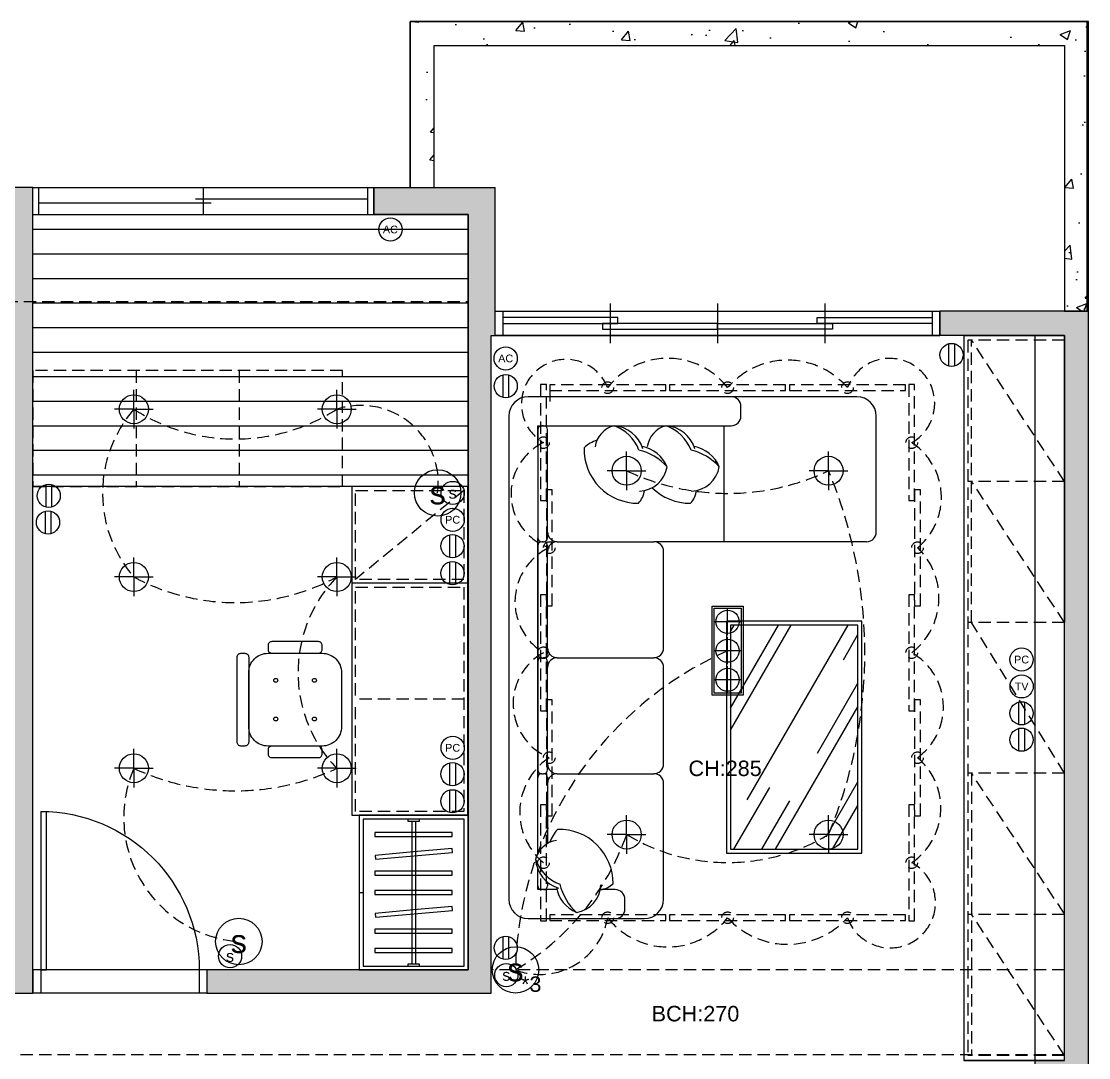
# Model space of a CAD drawing. Header units: millimetres. Extents: x 415 to 6095, y -1431 to 2703.
# Drawn here: x 2911 to 3463, y 168 to 704 of the extents above; entities that cross this region are included whole.
import ezdxf
from ezdxf.enums import TextEntityAlignment as Align

# ---------------------------------------------------------------- set-up
doc = ezdxf.new("R2010")
doc.units = ezdxf.units.MM
doc.linetypes.add('HIDDEN', pattern=[9.525, 6.35, -3.175])
for name, color, linetype in [('02-結構樑', 251, 'HIDDEN'), ('03-結構牆', 8, 'Continuous'), ('04-門線', 94, 'Continuous'), ('05-窗線', 150, 'Continuous'), ('06-傢俱', 6, 'Continuous'), ('11-填充', 8, 'Continuous'), ('12-天花板', 120, 'Continuous'), ('13-線', 40, 'Continuous'), ('14-燈具', 40, 'Continuous')]:
    doc.layers.add(name, color=color, linetype=linetype)
doc.styles.get("Standard").update_dxf_attribs({"font": 'arial.ttf'})

# ---------------------------------------------------------------- blocks, each defined once
blk = doc.blocks.new('電視櫃')
at = {"layer": '06-傢俱'}
for p, q in [((-52, 0), (-52, -375)), ((-52, 0), (0, 0)), ((-15.2, -375), (-15.2, 0)), ((0, 0), (0, -2.5)), ((0, -2.5), (0, -39)), ((0, -2.5), (0, -75.5)), ((0, -75.5), (0, -148.5)), ((0, -226.2), (0, -148.5)), ((0, -299.2), (0, -226.2)), ((0, -372.2), (0, -299.2)), ((-52, -375), (0, -375)), ((0, -375), (-52, -375)), ((0, -375), (0, -372.2))]:
    blk.add_line(p, q, dxfattribs=at)
at = {"layer": '06-傢俱', "linetype": 'HIDDEN'}
for p, q in [((0, -2.5), (-50, -2.5)), ((-50, -2.5), (-50, -372.5)), ((-48, -148.5), (-48, -2.5)), ((0, -75.5), (-48, -2.5)), ((0, -75.5), (-50, -75.5)), ((0, -148.5), (-48, -75.5)), ((0, -148.5), (-50, -148.5)), ((0, -226.5), (-48, -148.5)), ((0, -226.5), (-50, -226.5)), ((-48, -226.5), (-48, -372.5)), ((0, -299.2), (-48, -226.5)), ((0, -299.5), (-50, -299.5)), ((0, -372.5), (-48, -299.5)), ((-48, -372.5), (-50, -372.5)), ((0, -372.5), (-48, -372.5))]:
    blk.add_line(p, q, dxfattribs=at)
blk = doc.blocks.new('窗230')
at = {"layer": '05-窗線'}
for p, q in [((4, 12.5), (4, 0)), ((226, 12.5), (226, 0)), ((230, 12.5), (230, 0)), ((0, 0), (230, 0))]:
    blk.add_line(p, q, dxfattribs=at)
at = {"layer": '05-窗線', "color": 4}
for p, q in [((59.5, 16.5), (59.5, -4)), ((115, 16.5), (115, -4)), ((170.5, 16.5), (170.5, -4))]:
    blk.add_line(p, q, dxfattribs=at)
at = {"layer": '05-窗線'}
blk.add_lwpolyline([(0, 12.5), (230, 12.5), (230, 0), (0, 0)], close=True, dxfattribs=at)
at = {"layer": '05-窗線', "color": 4}
for points in [[(4, 6.25), (63.5, 6.25), (63.5, 9.25), (4, 9.25), (4, 6.25)], [(55.5, 3.25), (115, 3.25), (115, 6.25), (55.5, 6.25), (55.5, 3.25)], [(174.5, 3.25), (115, 3.25), (115, 6.25), (174.5, 6.25), (174.5, 3.25)], [(226, 6.25), (166.5, 6.25), (166.5, 9.25), (226, 9.25), (226, 6.25)]]:
    blk.add_lwpolyline(points, dxfattribs=at)
blk = doc.blocks.new('沙發')
at = {"layer": '06-傢俱'}
h = blk.add_hatch(dxfattribs=at)
h.set_pattern_fill('AR-RROOF', color=256, scale=1.5, angle=60)
h.set_pattern_definition([(60, (104.53, -118.116), (8.914, 91.64), [571.5, -76.2, 190.5, -38.1]), (60, (113.37, -64.707), (-62.934, -7.659), [114.3, -12.573, 228.6, -28.575]), (60, (86.009, -85.426), (76.953, 184.3405), [304.8, -53.34, 152.4, -38.1])])
h.paths.add_polyline_path([(170.53, -118.12), (104.53, -118.12), (104.53, -234.13), (170.53, -234.13)])
for p, q in [((170, 0), (0, 0)), ((110, -10), (110, -5)), ((-10, -10), (-10, -260)), ((180, -70), (180, -10)), ((5, -15), (105, -15)), ((5, -25.52), (5, -15)), ((8, -15), (7, -15)), ((97.25, -15), (105, -15)), ((101.13, -15), (101.13, -75)), ((5, -17), (5, -73)), ((10, -70), (10, -17)), ((96.84, -32.73), (96.84, -34.24)), ((5, -60.77), (5, -73)), ((10, -73), (10, -65.81)), ((5, -236.16), (5, -73)), ((5, -77), (5, -133)), ((8, -75), (7, -75)), ((7, -75), (8, -75)), ((10, -133), (10, -77)), ((15, -75), (65, -75)), ((175, -75), (65, -75)), ((70, -130), (70, -80)), ((70, -124.79), (70, -120.26)), ((5, -137), (5, -193)), ((7, -135), (8, -135)), ((7, -135), (8, -135)), ((10, -193), (10, -137)), ((15, -135), (65, -135)), ((70, -190), (70, -140)), ((5, -236.16), (5, -197)), ((7, -195), (8, -195)), ((10, -197), (10, -231.13)), ((15, -195), (65, -195)), ((70, -260), (70, -200)), ((5, -253), (5, -244.48)), ((5, -255), (5, -244.48)), ((10, -251.18), (10, -253)), ((14.83, -255), (5, -255)), ((8, -255), (7, -255)), ((45, -255), (37.25, -255)), ((50, -265), (50, -260)), ((0, -270), (60, -270))]:
    blk.add_line(p, q, dxfattribs=at)
for points in [[(102.53, -236.13), (172.53, -236.13), (172.53, -116.12), (102.53, -116.12)], [(104.53, -234.13), (170.53, -234.13), (170.53, -118.12), (104.53, -118.12)]]:
    blk.add_lwpolyline(points, close=True, dxfattribs=at)
for centre, radius, start, end in [((0, -10), 10, 90, 180), ((105, -5), 5, 0, 90), ((170, -10), 10, 0, 90), ((105, -10), 5, 270, 0), ((7, -17), 2, 90, 180), ((8, -17), 2, 0, 90), ((47.56, -27.65), 13.04, 104.1064, 172.232), ((43.03, -31.97), 17.03, 17.2714, 85.4668), ((36.73, -35.72), 22.09, 21.5683, 69.7406), ((74.49, -27.65), 13.04, 104.1064, 172.232), ((69.97, -31.97), 17.03, 17.2714, 85.4668), ((63.67, -35.72), 22.09, 21.5683, 69.7406), ((56.71, -27.29), 27.81, 178.285, 270.5789), ((40.24, -37.99), 16.17, 106.7793, 134.4945), ((55.64, -43.2), 17.69, 23.3152, 79.3613), ((82.57, -43.2), 17.69, 23.3152, 79.3613), ((50.36, -56.09), 29.31, 42.7368, 76.3508), ((77.29, -56.09), 29.31, 42.7368, 76.3508), ((57.02, -33.74), 15.07, 272.0672, 350.6072), ((83.95, -33.74), 15.07, 272.0672, 350.6072), ((48.83, -47.25), 11.32, 316.1116, 353.7097), ((83.64, -27.29), 27.81, 225.2883, 270.5789), ((75.77, -47.25), 11.32, 316.1116, 353.7097), ((15, -70), 5, 180, 270), ((175, -70), 5, 270, 0), ((7, -73), 2, 180, 270), ((7, -77), 2, 90, 180), ((8, -73), 2, 270, 0), ((8, -77), 2, 0, 90), ((15, -80), 5, 90, 180), ((65, -80), 5, 0, 90), ((15, -130), 5, 180, 270), ((65, -130), 5, 270, 0), ((7, -133), 2, 180, 270), ((7, -137), 2, 90, 180), ((8, -133), 2, 270, 0), ((8, -137), 2, 0, 90), ((15, -140), 5, 90, 180), ((65, -140), 5, 0, 90), ((7, -193), 2, 180, 270), ((8, -193), 2, 270, 0), ((15, -190), 5, 180, 270), ((65, -190), 5, 270, 0), ((7, -197), 2, 90, 180), ((8, -197), 2, 0, 90), ((15, -200), 5, 90, 180), ((65, -200), 5, 0, 90), ((26.75, -235.17), 16.17, 135.5055, 163.2207), ((16.05, -251.64), 27.81, 359.4211, 91.715), ((16.4, -242.49), 13.04, 97.768, 165.8936), ((24.48, -231.66), 22.09, 200.2594, 248.4317), ((20.73, -237.96), 17.03, 184.5332, 252.7286), ((7, -253), 2, 180, 270), ((8, -253), 2, 270, 0), ((31.96, -250.57), 17.69, 190.6387, 246.6848), ((44.85, -245.29), 29.31, 193.6492, 227.2632), ((22.49, -251.95), 15.07, 279.3928, 357.9328), ((36.01, -243.76), 11.32, 276.2903, 313.8884), ((45, -260), 5, 0, 90), ((0, -260), 10, 180, 270), ((60, -260), 10, 270, 0), ((45, -265), 5, 270, 0)]:
    blk.add_arc(centre, radius, start, end, dxfattribs=at)
blk = doc.blocks.new('*U57')
at = {"layer": '14-燈具'}
blk.add_line((0, -5), (0, 5), dxfattribs=at)
blk = doc.blocks.new('*U58')
at = {"layer": '14-燈具', "color": 0, "linetype": 'ByBlock', "lineweight": -2, "transparency": 16777216}
blk.add_blockref('*U57', (3428.22, 265.68), dxfattribs=at)
for p, rotation in [((3423.22, 260.68), 90), ((3428.22, 255.68), 180), ((3433.22, 260.68), 270)]:
    blk.add_blockref('*U57', p, dxfattribs=dict(at, rotation=rotation))
blk = doc.blocks.new('燈_崁燈直徑15')
at = {"layer": '14-燈具'}
blk.add_circle((0, 0), 7.5, dxfattribs=at)
blk.add_blockref('*U58', (-3428.22, -260.68), dxfattribs=at)
blk = doc.blocks.new('燈_t5燈管2尺')
at = {"layer": '14-燈具', "linetype": 'HIDDEN'}
blk.add_lwpolyline([(-30, -1.5), (30, -1.5), (30, 1.5), (-30, 1.5)], close=True, dxfattribs=at)
blk.add_circle((0, 0), 3, dxfattribs=at)
blk = doc.blocks.new('開關')
at = {"layer": '13-線'}
blk.add_circle((0, 0), 12, dxfattribs=at)
blk.add_text('s', height=12, dxfattribs=at).set_placement((0, 0), align=Align.MIDDLE)
blk = doc.blocks.new('門_右')
at = {"layer": '04-門線'}
for p, q in [((-90, 12), (0, 12)), ((-90, 12), (-90, 0)), ((-86, 12), (-86, 0)), ((-4, 12), (-4, 0)), ((0, 12), (0, 0)), ((-90, 0), (0, 0))]:
    blk.add_line(p, q, dxfattribs=at)
blk.add_lwpolyline([(-4, 94), (-4, 12), (-7, 12), (-7, 93.95)], dxfattribs=at)
blk.add_arc((-4, 12), 82, 90, 180, dxfattribs=at)
blk = doc.blocks.new('燈_LEDAR111方形崁燈')
at = {"layer": '14-燈具'}
for p, q in [((0, 22), (0, 8)), ((-7, 15), (7, 15)), ((0, 7), (0, -7)), ((-7, 0), (7, 0)), ((0, -8), (0, -22)), ((-7, -15), (7, -15))]:
    blk.add_line(p, q, dxfattribs=at)
for points in [[(-8, 23), (8, 23), (8, -23), (-8, -23)], [(-7, 22), (7, 22), (7, -22), (-7, -22)]]:
    blk.add_lwpolyline(points, close=True, dxfattribs=at)
for centre in [(0, 15), (0, 0), (0, -15)]:
    blk.add_circle(centre, 6, dxfattribs=at)
blk = doc.blocks.new('插座')
at = {"layer": '13-線'}
for p, q in [((-3, 11.6), (-3, -11.6)), ((3, 11.6), (3, -11.6))]:
    blk.add_line(p, q, dxfattribs=at)
blk.add_circle((0, 0), 12, dxfattribs=at)
blk = doc.blocks.new('線_電視出線')
at = {"layer": '13-線'}
blk.add_circle((0, 0), 12, dxfattribs=at)
blk.add_text('TV', height=8, dxfattribs=at).set_placement((0, 0), align=Align.MIDDLE)
blk = doc.blocks.new('線_網路出線')
at = {"layer": '13-線'}
blk.add_circle((0, 0), 12, dxfattribs=at)
blk.add_text('PC', height=8, dxfattribs=at).set_placement((0, 0), align=Align.MIDDLE)
blk = doc.blocks.new('*U110')
at = {"layer": '13-線'}
blk.add_circle((0, 0), 12, dxfattribs=at)
blk.add_text('AC', height=8, dxfattribs=at).set_placement((0, 0), align=Align.MIDDLE)
blk = doc.blocks.new('窗2片')
at = {"layer": '05-窗線'}
for p, q in [((0, 0), (0, -176.2)), ((0, 0), (14, 0)), ((14, 0), (14, -176.2)), ((0, -3), (14, -3)), ((6, -3), (6, -92.1)), ((14, -88.1), (0, -88.1)), ((8, -84.1), (8, -173.2)), ((0, -173.2), (14, -173.2)), ((0, -176.2), (14, -176.2))]:
    blk.add_line(p, q, dxfattribs=at)
blk = doc.blocks.new('桌子')
at = {"layer": '06-傢俱', "linetype": 'HIDDEN'}
blk.add_line((60, 58), (60, 2), dxfattribs=at)
at = {"layer": '06-傢俱'}
blk.add_lwpolyline([(120, 60), (0, 60), (0, 0), (120, 0)], close=True, dxfattribs=at)
at = {"layer": '06-傢俱', "linetype": 'HIDDEN'}
blk.add_lwpolyline([(58, 2), (2, 2), (2, 58), (118, 58), (118, 2), (62, 2)], dxfattribs=at)
blk = doc.blocks.new('床矮櫃')
at = {"layer": '06-傢俱', "linetype": 'HIDDEN'}
for p, q in [((2, 58), (48, 58)), ((2, 2), (2, 58)), ((2, 58), (48, 2)), ((48, 58), (48, 2)), ((50, 60), (50, 0)), ((48, 2), (2, 2))]:
    blk.add_line(p, q, dxfattribs=at)
at = {"layer": '06-傢俱'}
blk.add_lwpolyline([(50, 60), (0, 60), (0, 0), (50, 0)], dxfattribs=at)
blk = doc.blocks.new('單人櫃子')
at = {"layer": '06-傢俱', "color": 6}
for p, q in [((-29.15, -3), (-29.15, -77)), ((-27.15, -3), (-27.15, -77)), ((-56.3, -40), (-54.3, -40))]:
    blk.add_line(p, q, dxfattribs=at)
for points in [[(0, 0), (-56.3, 0), (-56.3, -80), (0, -80)], [(-2, -2), (-54.3, -2), (-54.3, -78), (-2, -78)], [(-31.15, -2), (-31.15, -3), (-25.15, -3), (-25.15, -2), (-28.15, -2)], [(-8.15, -11), (-8.15, -9), (-28.15, -9), (-48.15, -9), (-48.15, -11)], [(-8.05, -19.25), (-8.23, -17.26), (-28.15, -19), (-48.07, -20.74), (-47.9, -22.74)], [(-8.15, -31), (-8.15, -29), (-28.15, -29), (-48.15, -29), (-48.15, -31)], [(-8.15, -41), (-8.15, -39), (-28.15, -39), (-48.15, -39), (-48.15, -41)], [(-8.05, -49.25), (-8.23, -47.26), (-28.15, -49), (-48.07, -50.74), (-47.9, -52.74)], [(-8.15, -61), (-8.15, -59), (-28.15, -59), (-48.15, -59), (-48.15, -61)], [(-8.15, -71), (-8.15, -69), (-28.15, -69), (-48.15, -69), (-48.15, -71)], [(-31.15, -77), (-31.15, -78), (-25.15, -78), (-25.15, -77), (-28.15, -77)]]:
    blk.add_lwpolyline(points, close=True, dxfattribs=at)
blk = doc.blocks.new('椅子單人')
at = {"layer": '06-傢俱'}
for points in [[(-22, 30), (22, 30, -0.414214), (24, 28), (24, 26, -0.414214), (22, 24), (-22, 24, -0.414214), (-24, 26), (-24, 28, -0.414214)], [(-14, 24), (14, 24, -0.414214), (24, 14), (24, -14, -0.414214), (14, -24), (-14, -24, -0.414214), (-24, -14), (-24, 14, -0.414214)], [(-26, 14), (-28, 14, 0.414214), (-30, 12), (-30, -12, 0.414214), (-28, -14), (-26, -14, 0.414214), (-24, -12), (-24, 12, 0.414214)], [(28, 14), (26, 14, 0.414214), (24, 12), (24, -12, 0.414214), (26, -14), (28, -14, 0.414214), (30, -12), (30, 12, 0.414214)]]:
    blk.add_lwpolyline(points, format="xyb", close=True, dxfattribs=at)
for centre in [(-10, 10), (10, 10), (-10, -10), (10, -10)]:
    blk.add_circle(centre, 1, dxfattribs=at)

msp = doc.modelspace()

# ---------------------------------------------------------------- hatches: boundary and pattern name
at = {"layer": '03-結構牆'}
h = msp.add_hatch(color=256, dxfattribs=at)
h.dxf.hatch_style = 1
h.paths.add_polyline_path([(2917.34, 618.58), (2703.54, 618.58), (2703.54, 604.58), (2746.94, 604.58), (2746.94, 559.58), (2760.94, 559.58), (2760.94, 604.58), (2903.34, 604.58), (2903.34, 559.58), (2905.34, 559.58), (2917.34, 559.58), (2917.34, 604.58)])
h.paths.add_polyline_path([(2624.54, 618.58), (2470.04, 618.58), (2470.04, 474.58), (2484.04, 474.58), (2484.04, 604.58), (2624.54, 604.58)])
h.paths.add_polyline_path([(2813.34, 213.78), (2484.04, 213.78), (2484.04, 298.38), (2470.04, 298.38), (2470.04, 169.78), (2484.04, 169.78), (2484.04, 201.78), (2813.34, 201.78)])
h.paths.add_polyline_path([(2917.34, 559.58), (2905.34, 559.58), (2903.34, 559.58), (2903.34, 557.58), (2903.34, 556.05), (2903.34, 326.7), (2853.34, 326.7), (2835.94, 326.78), (2835.94, 314.78), (2903.34, 314.78), (2903.34, 213.78), (2903.34, 201.78), (2917.34, 201.78), (2917.34, 213.78)])
h.paths.add_polyline_path([(2760.94, 559.58), (2746.94, 559.58), (2746.94, 314.78), (2760.94, 314.78), (2760.94, 326.78)])
h.paths.add_polyline_path([(3154.34, 236.98), (3154.34, 541.98), (3156.34, 541.98), (3156.34, 554.48), (3156.34, 618.58), (3124.84, 618.58), (3112.34, 618.58), (3093.54, 618.58), (3093.54, 604.58), (3142.21, 604.58), (3142.34, 604.58), (3142.34, 213.78), (3086.04, 213.78), (3007.34, 213.78), (3007.34, 201.78), (3154.34, 201.78)])
h.paths.add_polyline_path([(3463.24, 554.48), (3450.74, 554.48), (3386.34, 554.48), (3386.34, 541.98), (3450.74, 541.98), (3450.74, 539.48), (3450.74, 502.98), (3450.74, 466.48), (3450.74, 393.48), (3450.74, 315.78), (3450.74, 242.78), (3450.74, 169.78), (3450.74, 166.98), (3435.54, 166.98), (3435.54, 164.98), (3435.54, 84.98), (3435.54, 4.98), (3435.54, -35.02), (3435.54, -75.02), (3435.54, -97.02), (3463.24, -97.02)])
h.paths.add_polyline_path([(3463.24, -190.32), (3451.24, -190.32), (3449.24, -190.32), (3388.14, -190.32), (3388.14, -222.52), (3343.14, -222.52), (3048.54, -222.52), (3048.54, -152.02), (3036.54, -152.02), (3036.54, -234.52), (3463.24, -234.52)])
h.paths.add_polyline_path([(3048.54, 105.08), (3012.54, 105.08, -0.050893), (3015.47, 91.08), (3036.54, 91.08), (3036.54, -48.22), (2813.34, -48.22), (2813.34, 91.08), (2907.58, 91.08), (2907.58, 105.08), (2887.58, 105.08), (2813.34, 105.08), (2813.34, 111.78), (2801.34, 111.78), (2801.34, 31.78), (2801.34, -48.22), (2790.41, -48.22), (2790.41, -62.22), (3036.54, -62.22), (3036.54, -68.22), (3048.54, -68.22)])
h.paths.add_polyline_path([(2711.41, -48.22), (2625.04, -48.22), (2575.04, -48.22), (2484.04, -48.22), (2484.04, -6.42), (2470.04, -6.42), (2470.04, -62.22), (2711.41, -62.22)])
at = {"layer": '11-填充'}
h = msp.add_hatch(dxfattribs=at)
h.set_pattern_fill('AR-CONC', color=256, scale=0.3)
h.set_pattern_definition([(50, (3112.34, 704.48), (54.6554, -4.7817), [5.715, -62.865]), (355, (3112.34, 704.48), (-10.573, 57.317), [4.572, -50.292]), (100.451, (3116.896, 704.083), (44.0824, 52.535), [4.857, -53.427]), (46.184, (3112.34, 719.72), (81.324, -12.613), [8.572, -94.297]), (96.636, (3119.12, 718.67), (71.221, 74.228), [7.286, -80.14]), (351.184, (3112.34, 719.72), (71.221, 74.228), [6.858, -75.438]), (21, (3119.96, 715.91), (45.4843, -30.6796), [5.715, -62.865]), (326, (3119.96, 715.91), (18.541, 55.256), [4.572, -50.292]), (71.451, (3123.75, 713.355), (64.025, 24.577), [4.857, -53.427]), (37.5, (3112.342, 704.482), (0.9266, 25.3665), [0, -49.6824, 0, -51.054, 0, -50.4825]), (7.5, (3112.342, 704.482), (20.0459, 30.0542), [0, -29.1084, 0, -48.5394, 0, -19.2405]), (327.5, (3095.35, 704.482), (40.6772, -1.7186), [0, -19.05, 0, -59.436, 0, -78.867]), (317.5, (3087.73, 704.48), (44.4388, 7.628), [0, -24.765, 0, -39.4716, 0, -56.007])])
h.paths.add_polyline_path([(3124.84, 691.98), (3142.34, 691.98), (3450.74, 691.98), (3450.74, 554.48), (3463.24, 554.48), (3463.24, 704.48), (3142.34, 704.48), (3112.34, 704.48), (3112.34, 618.58), (3124.84, 618.58)])
h = msp.add_hatch(dxfattribs=at)
h.set_pattern_fill('ANSI31', color=256, scale=4, angle=315)
h.paths.add_polyline_path([(2917.34, 604.58), (2917.34, 463.78), (3142.21, 463.78), (3142.21, 604.58)])

# ---------------------------------------------------------------- linework, layer by layer
at = {"layer": '02-結構樑'}
for p, q in [((2484.04, 559.58), (3142.34, 559.58)), ((3450.74, 213.78), (3154.34, 213.78)), ((3450.74, 169.78), (2484.04, 169.78))]:
    msp.add_line(p, q, dxfattribs=at)
at = {"layer": '03-結構牆'}
for p, q in [((2917.34, 618.58), (2703.54, 618.58)), ((3093.54, 618.58), (3112.34, 618.58)), ((3093.54, 618.58), (3093.54, 604.58)), ((3112.34, 618.58), (3124.84, 618.58)), ((3124.84, 618.58), (3156.34, 618.58)), ((3142.34, 604.58), (3093.54, 604.58)), ((3142.34, 604.58), (3142.34, 213.78)), ((3463.24, 554.48), (3386.34, 554.48)), ((3386.34, 541.98), (3386.34, 554.48)), ((3450.74, 554.48), (3463.24, 554.48)), ((3463.24, -97.02), (3463.24, 554.48)), ((3154.34, 236.98), (3154.34, 541.98)), ((3450.74, 541.98), (3398.74, 541.98)), ((3142.34, 213.78), (3007.34, 213.78)), ((3007.34, 213.78), (3007.34, 201.78)), ((3007.34, 201.78), (3154.34, 201.78))]:
    msp.add_line(p, q, dxfattribs=at)
for points in [[(3112.34, 618.58), (3112.34, 704.48), (3141.84, 704.48), (3462.24, 704.48), (3462.24, 554.48)], [(3124.84, 618.58), (3124.84, 691.98), (3142.34, 691.98), (3450.74, 691.98), (3450.74, 554.48)], [(2903.34, 314.78), (2903.34, 213.78), (2903.34, 213.78), (2903.34, 201.78), (2917.34, 201.78), (2917.34, 618.58)], [(3154.34, 201.78), (3154.34, 236.98), (3154.34, 541.98), (3156.34, 541.98), (3156.34, 554.48), (3156.34, 618.58)], [(3435.54, -97.02), (3435.54, 166.98), (3435.54, 166.98), (3450.74, 166.98), (3450.74, 236.98), (3450.74, 315.48), (3450.74, 393.48), (3450.74, 466.48), (3450.74, 539.48), (3450.74, 541.98), (3386.34, 541.98)]]:
    msp.add_lwpolyline(points, dxfattribs=at)
at = {"layer": '06-傢俱', "linetype": 'HIDDEN'}
for p, q in [((2970.68, 523.78), (2970.68, 463.78)), ((3024.01, 523.78), (3024.01, 463.78))]:
    msp.add_line(p, q, dxfattribs=at)
msp.add_lwpolyline([(2917.34, 463.78), (3077.34, 463.78), (3077.34, 523.78), (2917.34, 523.78)], close=True, dxfattribs=at)
at = {"layer": '11-填充'}
msp.add_lwpolyline([(3463.24, 554.48), (3463.24, 704.48), (3142.34, 704.48), (3112.34, 704.48), (3112.34, 618.58)], dxfattribs=at)
msp.add_lwpolyline([(2917.34, 604.58), (3142.21, 604.58), (3142.21, 463.78), (2917.34, 463.78)], close=True, dxfattribs=at)
at = {"layer": '14-燈具'}
msp.add_line((3184.54, 514.98), (3184.54, 507.85), dxfattribs=at)
for centre in [(3126.62, 460.52), (3023.8, 228.46), (3166.86, 213.78)]:
    msp.add_circle(centre, 12, dxfattribs=at)
at = {"layer": '14-燈具', "linetype": 'HIDDEN'}
for centre, radius, start, end in [((3245.54, 490.87), 39.27, 37.8716, 142.1284), ((3360.35, 506.83), 23.28, 299.2954, 159.5083), ((3193.05, 506.47), 23.12, 21.6056, 239.5907), ((3307.54, 488.31), 40.89, 40.7074, 139.2926), ((3019.55, 460.43), 66.21, 139.0655, 220.9345), ((3021.99, 585.56), 97.13, 237.3094, 302.6906), ((3086.86, 465.69), 40.09, 352.5961, 108.031), ((3193.94, 459.98), 29.39, 115.3909, 250.9311), ((3353.42, 458.27), 33.68, 309.2847, 57.0372), ((3276.54, 582.82), 122.52, 244.7826, 295.2174), ((3102.13, 377.88), 245.37, 337.449, 22.551), ((3197.51, 404.23), 30.92, 115.2141, 238.464), ((3350.09, 406.32), 35.75, 307.2873, 46.3908), ((3021.99, 514.44), 110.63, 241.6917, 298.3083), ((3125.52, 367.56), 71.12, 135.9061, 224.0939), ((3195.75, 351.43), 30.12, 118.5782, 247.7437), ((3351.68, 209.99), 184.86, 113.9815, 178.8235), ((3355.81, 349.76), 32.32, 305.8477, 60.4743), ((3202.86, 295.29), 33.79, 123.2266, 230.4515), ((3352.7, 297.53), 34.11, 303.9453, 49.7328), ((3028.62, 292.62), 64.34, 156.6961, 265.7012), ((3021.99, 430.58), 124.14, 245.0009, 294.9991), ((3099, 328.11), 132.95, 300.69, 340.5223), ((3276.54, 370.77), 101.45, 239.0318, 300.9682), ((3360.62, 248.62), 23.43, 199.5516, 61.6448), ((3179.55, 246.97), 35.54, 249.0696, 349.9677), ((3245.54, 265.02), 39.35, 218.016, 321.984), ((3307.54, 268.88), 41.84, 222.1865, 317.8135)]:
    msp.add_arc(centre, radius, start, end, dxfattribs=at)

# ---------------------------------------------------------------- block references
at = {"layer": '03-結構牆', "rotation": 270}
for name, p in [('床矮櫃', (3082.21, 463.78)), ('桌子', (3082.21, 413.78))]:
    msp.add_blockref(name, p, dxfattribs=at)
at = {"layer": '04-門線', "xscale": -1, "rotation": 359.9999999999996}
msp.add_blockref('門_右', (2917.34, 201.78), dxfattribs=at)
at = {"layer": '05-窗線', "rotation": 90}
msp.add_blockref('窗2片', (2917.34, 604.58), dxfattribs=at)
at = {"layer": '05-窗線'}
msp.add_blockref('窗230', (3156.34, 541.98), dxfattribs=at)
at = {"layer": '06-傢俱'}
for name, p in [('電視櫃', (3450.74, 541.98)), ('沙發', (3173.43, 510.29)), ('單人櫃子', (3142.34, 293.78))]:
    msp.add_blockref(name, p, dxfattribs=at)
at = {"layer": '06-傢俱', "rotation": 90.00000000000263}
msp.add_blockref('椅子單人', (3052.89, 353.58), dxfattribs=at)
at = {"layer": '13-線', "xscale": 0.5, "yscale": 0.5, "zscale": 0.5}
for name, p in [('*U110', (3102.18, 596.8)), ('*U110', (3161.79, 530.1)), ('插座', (3392.34, 531.9)), ('插座', (3161.8, 515.77)), ('插座', (2925.49, 459.04)), ('線_網路出線', (3134.38, 446.65)), ('插座', (2925.13, 445.27)), ('插座', (3134.28, 433.02)), ('插座', (3134.28, 418.98)), ('線_網路出線', (3428.56, 374.32)), ('線_電視出線', (3428.59, 360.44)), ('插座', (3428.53, 346.52)), ('插座', (3428.53, 332.87)), ('線_網路出線', (3134.38, 328.68)), ('插座', (3134.28, 315.05)), ('插座', (3134.28, 301.01)), ('插座', (3161.8, 225.16))]:
    msp.add_blockref(name, p, dxfattribs=at)
at = {"layer": '14-燈具'}
for name, p in [('燈_崁燈直徑15', (2969.53, 503.81)), ('燈_崁燈直徑15', (3074.45, 503.81)), ('燈_t5燈管2尺', (3214.54, 514.98)), ('燈_t5燈管2尺', (3276.54, 514.98)), ('燈_t5燈管2尺', (3338.54, 514.98)), ('燈_崁燈直徑15', (3224.34, 471.98)), ('燈_崁燈直徑15', (3328.74, 471.98)), ('燈_崁燈直徑15', (2969.53, 417.04)), ('燈_崁燈直徑15', (3074.45, 417.04)), ('燈_崁燈直徑15', (2969.53, 318.07)), ('燈_崁燈直徑15', (3074.45, 318.07)), ('燈_崁燈直徑15', (3224.34, 283.78)), ('燈_崁燈直徑15', (3328.74, 283.78)), ('燈_t5燈管2尺', (3214.54, 240.78)), ('燈_t5燈管2尺', (3276.54, 240.78)), ('燈_t5燈管2尺', (3338.54, 240.78))]:
    msp.add_blockref(name, p, dxfattribs=at)
for name, p, rotation in [('燈_t5燈管2尺', (3181.34, 486.53), 90), ('燈_t5燈管2尺', (3371.74, 486.53), 90), ('燈_t5燈管2尺', (3184.34, 432.2), 90), ('燈_t5燈管2尺', (3374.74, 432.2), 90), ('燈_t5燈管2尺', (3181.34, 377.88), 90), ('燈_t5燈管2尺', (3371.74, 377.88), 90), ('燈_LEDAR111方形崁燈', (3276.54, 378.89), 180), ('燈_t5燈管2尺', (3184.34, 323.56), 90), ('燈_t5燈管2尺', (3374.74, 323.56), 90), ('燈_t5燈管2尺', (3181.34, 269.24), 90), ('燈_t5燈管2尺', (3371.74, 269.24), 90)]:
    msp.add_blockref(name, p, dxfattribs=dict(at, rotation=rotation))
at = {"layer": '14-燈具', "xscale": 0.5, "yscale": 0.5, "zscale": 0.5}
for p in [(3134.38, 460.52), (3019.26, 220.89), (3162.11, 211.09)]:
    msp.add_blockref('開關', p, dxfattribs=at)

# ---------------------------------------------------------------- texts
at = {"layer": '02-結構樑', "insert": (3259.93, 191.1), "char_height": 8, "attachment_point": 5}
msp.add_mtext_dynamic_manual_height_columns('\\pxqc;BCH:270', width=23.7157, gutter_width=15, heights=[9.82], dxfattribs=at)
at = {"layer": '12-天花板', "insert": (3275.25, 318), "char_height": 8, "attachment_point": 5}
msp.add_mtext_dynamic_manual_height_columns('\\pxqc;CH:285', width=23.7157, gutter_width=15, heights=[9.82], dxfattribs=at)
at = {"layer": '13-線', "insert": (3175.01, 206.37), "char_height": 8, "attachment_point": 5}
msp.add_mtext_dynamic_manual_height_columns('\\pxqc;*3', width=11.8579, gutter_width=15, heights=[9.82], dxfattribs=at)
at = {"layer": '14-燈具'}
for p in [(3126.62, 460.52), (3023.8, 228.46), (3166.86, 213.78)]:
    msp.add_text('s', height=12, dxfattribs=at).set_placement(p, align=Align.MIDDLE)

doc.saveas('drawing.dxf')
